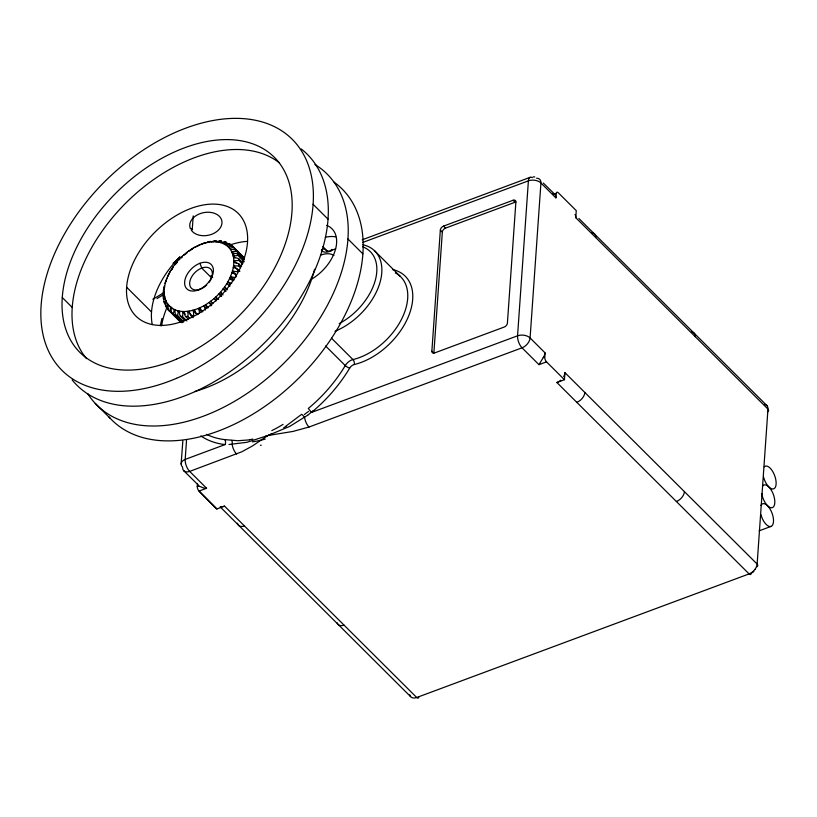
<?xml version="1.0" encoding="UTF-8"?>
<svg xmlns="http://www.w3.org/2000/svg" width="817" height="817" viewBox="0 0 817 817"><rect width="100%" height="100%" fill="white"/><g stroke="black" fill="none" stroke-linecap="round" stroke-linejoin="round"><path stroke-width="1.23" d="M193.21 215.892L192.24 229.771A15.911 11.356 -11.1 0 1 191.188 228.556M182.834 440.996L181.119 464.005M186.572 439.587L185.183 459.409A9.058 5.678 4 0 0 182.61 467.171M418.815 697.248A3.625 1.654 69.6 0 1 416.721 697.514L224.532 506.121L216.658 509.042L199.021 491.088A3.625 1.654 70.1 0 1 197.254 486.278L197.408 484.164M431.866 351.208L440.343 230.047A3.625 2.288 -45.1 0 1 443.56 226.105L513.056 200.267A3.625 2.288 -45.1 0 1 515.884 201.962L507.408 323.113A3.625 2.288 -45.1 0 1 504.191 327.055L434.695 352.903A3.625 2.288 -45.1 0 1 431.866 351.208L433.858 353.189L442.334 232.028A3.625 2.288 -45.1 0 1 445.551 228.096L515.047 202.248A3.625 2.288 -45.1 0 1 515.925 202.044M751.283 573.074A3.625 1.654 69.6 0 1 749.087 573.912L556.898 382.519L564.455 379.711L546.522 361.86A3.625 1.654 69.6 0 1 544.735 357.06L545.031 352.832L530.09 337.962A9.058 5.678 4 0 0 517.559 335.807L311.512 412.432L308.305 408.469A108.722 68.638 -45.1 0 0 345.254 365.567A9.058 5.719 -45.1 0 1 352.954 359.572A54.361 34.324 -45.1 0 0 401.167 319.947A54.361 34.324 -45.1 0 0 397.47 274.144L395.326 272.949M536.606 178.218A9.058 5.719 -45.1 0 1 540.925 182.988L555.866 197.867L556.163 193.639A3.625 1.654 69.6 0 1 558.348 192.802L576.271 210.653L575.781 217.7L767.97 409.092L757.134 564.057A3.625 2.267 4 0 1 756.91 566.753M564.455 379.711L564.945 372.664L757.134 564.057A9.058 5.719 -45.1 0 1 749.087 573.912L416.721 697.514A9.058 5.719 -45.1 0 1 409.746 694.767M167.996 275.942L168.292 275.063M160.255 325.85L161.96 318.436M170.202 271.387L169.18 273.807A45.303 28.595 -45.1 0 0 168.067 275.952M166.065 280.639L165.626 281.753M166.964 278.209L166.372 279.751A45.303 28.595 -45.1 0 0 165.555 281.906M165.769 281.405L165.8 281.334A9.457 0.613 -74.6 0 0 164.911 283.376M545.031 352.832A9.058 5.719 -45.1 0 1 543.223 357.621L539.006 364.627M307.58 415.261L289.851 426.341L268.037 435.461M285.991 426.076L301.657 414.301A3.625 0.929 47.7 0 1 304.598 417.467A9.058 4.136 69.6 0 0 308.989 427.036L522.043 347.817A9.058 5.719 -45.1 0 0 530.09 337.962L540.925 182.988A9.058 5.678 4 0 0 528.395 180.843L362.85 242.404M157.017 298.593L163.788 294.406M271.887 433.745L268.844 435.104M196.499 246.571L194.211 247.52M552.741 193.772L554.651 194.201A9.058 5.719 -45.1 0 1 555.866 197.867M200.849 244.426L202.667 243.711A45.303 28.595 -45.1 0 1 204.812 242.925L203.392 243.517M200.288 244.64L199.665 244.875M197.928 245.631L198.837 245.325A45.303 28.595 -45.1 0 0 196.723 246.458M182.6 467.794A9.058 5.719 -45.1 0 0 189.677 471.409L241.832 451.781L252.484 445.949L267.792 435.553L293.027 431.417L308.989 427.036M205.108 243.017L208.56 241.832A45.303 28.595 -45.1 0 1 210.663 241.372M198.071 290.035L200.267 289.198M362.217 239.8L530.202 177.309M556.163 193.639L554.651 194.201L543.295 183.049M206.599 434.378A108.722 68.638 -45.1 0 0 224.624 439.587A3.625 2.522 -83.3 0 1 225.043 444.581L185.183 459.409A9.058 4.136 69.6 0 0 189.677 471.409L206.599 488.27L199.021 491.088L216.975 508.93M197.254 486.278C200.134 485.461 203.116 488.872 206.527 488.26M543.223 357.621L544.735 357.06M546.522 361.86L538.975 364.668L522.043 347.817A9.058 4.136 69.6 0 1 517.559 335.807L528.395 180.843A9.058 4.136 69.6 0 1 532.378 177.606M759.146 530.825L771.085 526.393A12.081 5.525 69.6 0 0 771.054 510.86A12.081 5.525 69.6 0 0 760.923 505.478M265.402 436.309L267.537 435.635L246.948 442.293L228.964 444.489M249.41 439.893L237.859 440.72L224.624 439.587M533.174 176.87L534.778 176.952M198.766 485.717L198.817 485.768A9.058 5.719 -45.1 0 1 197.785 484.134M183.58 470.572L197.173 483.97M767.04 405.732L578.896 218.496M513.056 200.267L515.047 202.248M443.56 226.105L445.551 228.096M440.343 230.047L442.334 232.028M374.452 250.666L400.34 276.442M313.074 204.27L328.005 219.14M347.93 238.972L362.86 253.852M327.454 251.462L325.666 249.685A108.722 68.638 -45.1 0 0 322.889 246.56M331.528 338.228L352.954 359.572A3.625 1.961 76.5 0 1 354.323 364.505A5.433 3.431 -45.1 0 0 349.696 368.099A112.348 70.926 -45.1 0 1 311.512 412.432M244.508 258.06L232.569 246.142A45.303 28.595 -45.1 0 1 233.713 247.306M238.421 252.412L230.323 244.354A45.303 28.595 -45.1 0 0 228.913 243.486L231.609 246.172M240.218 254.21L243.823 257.784M244.446 258.56L235.449 249.604A45.303 28.595 -45.1 0 1 236.287 251.044L244.385 259.101M236.113 250.645L237.91 252.443M228.025 244.028L226.227 242.24A45.303 28.595 -45.1 0 0 224.573 241.689L226.37 243.486M243.772 260.041L237.481 253.781A45.303 28.595 -45.1 0 1 237.992 255.445L244.293 261.716M243.109 263.043L238.615 258.56A45.303 28.595 -45.1 0 1 238.789 260.429L242.394 264.014M231.783 251.871L233.539 253.627M232.324 253.127L234.081 254.873M325.615 346.01L345.254 365.567A3.625 1.042 30.8 0 0 349.696 368.099M233.223 256.017L234.979 257.774M241.515 266.526L238.819 263.84A45.303 28.595 -45.1 0 1 238.656 265.852L240.464 267.649M233.815 260.674L236.45 263.299M233.284 267.537A9.253 7.537 19.5 0 1 238.043 269.539L239.892 271.275M233.56 265.719L238.83 270.968M232.447 271.04L235.96 274.543M230.517 276.493L234.03 279.996M229.73 278.229L231.497 279.986M227.8 281.957L230.445 284.582M227.024 289.902L224.389 287.278A9.457 9.161 12.5 0 0 227.483 288.85M210.949 275.717L212.706 277.463M223.164 288.922L225.798 291.546M211.634 277.913L201.738 268.068L199.951 263.268M222.98 294.978L220.345 292.343A9.457 9.344 -3.8 0 0 222.653 293.977M221.581 296.51L218.946 293.885A9.253 9.201 -26.6 0 1 221.019 296.285M217.536 298.777L215.78 297.031A9.457 9.406 -48.1 0 0 218.558 299.359M215.994 300.166L214.238 298.409A9.253 9.171 -81.2 0 1 216.045 301.024M211.787 305.037L209.152 302.413A9.253 9.028 77.3 0 1 210.929 305.977M205.527 304.782L208.161 307.406M206.446 308.397L203.811 305.772A9.253 8.762 70.9 0 1 205.312 310.092M201.87 311.92L198.357 308.418A9.253 8.374 69.2 0 1 199.44 313.33M192.914 310.276L197.316 314.657M192.026 315.689L187.634 311.318A9.253 7.312 70.9 0 1 187.839 316.455L189.534 318.201M193.149 317.68L191.341 315.893A45.303 28.595 -45.1 0 0 193.445 315.423M185.255 314.116L182.62 311.491A9.253 6.648 72.9 0 1 182.457 316.526M188.441 319.222L185.735 316.526A45.303 28.595 -45.1 0 0 187.736 316.404M179.771 312.564L178.014 310.817A9.253 5.933 75.4 0 1 177.534 315.668M165.014 298.624L163.216 296.837A45.303 28.595 -45.1 0 0 163.4 298.695M186.858 320.928L182.354 316.455A45.303 28.595 -45.1 0 1 180.506 316.24L185.01 320.713M170.334 306.528L172.091 308.285M168.496 304.955L172.213 308.724M165.81 303.607L164.013 301.81A45.303 28.595 -45.1 0 0 164.523 303.485L166.331 305.272M183.733 321.837L177.432 315.566A45.303 28.595 -45.1 0 1 175.788 315.025L182.977 322.184M168.414 308.908L165.718 306.222A45.303 28.595 -45.1 0 0 166.556 307.662L168.353 309.449M182.089 322.735L173.092 313.779A45.303 28.595 -45.1 0 1 171.682 312.911L180.669 321.867M170.15 311.236L176.452 317.507M180.23 321.867L168.292 309.949A45.303 28.595 -45.1 0 0 169.436 311.114M126.635 287.216L151.523 312.012M62.286 297.531L72.243 307.447M220.161 506.867L410.594 696.635M95.242 403.414L110.183 418.294M238.094 269.487A45.303 28.595 -45.1 0 1 237.604 271.601M235.919 276.789A45.303 28.595 -45.1 0 0 236.45 275.349A9.253 8.088 20.5 0 0 231.895 272.888M198.623 313.82A45.303 28.595 -45.1 0 1 197.193 314.331M163.186 293.415A45.303 28.595 -45.1 0 1 163.349 291.403M163.911 287.778A45.303 28.595 -45.1 0 1 164.411 285.664M171.386 270.07A45.303 28.595 -45.1 0 1 172.775 267.976M175.441 264.402A45.303 28.595 -45.1 0 1 177.075 262.42M181.333 257.855A45.303 28.595 -45.1 0 1 181.956 257.253M185.316 254.24A45.303 28.595 -45.1 0 1 186.633 253.147M190.902 249.992A45.303 28.595 -45.1 0 1 192.291 249.073M214.268 240.852A45.303 28.595 -45.1 0 1 216.27 240.729M219.65 240.811A45.303 28.595 -45.1 0 1 221.499 241.025M215.933 241.822A9.253 1.614 -6.6 0 1 219.916 240.923M221.111 241.015A9.457 1.981 -5.3 0 1 218.078 242.067M211.225 241.883A9.253 0.95 -11.5 0 1 214.8 240.892M215.749 240.79A9.457 1.287 -10.1 0 1 213.043 241.761M209.724 241.587A9.457 0.674 -15.1 0 1 207.304 242.465M190.075 250.615A9.253 0.766 -34.4 0 1 188.901 250.87M192.986 248.205A9.457 0.603 -32.3 0 1 191.903 249.256M184.765 254.751A9.253 0.909 -40.7 0 1 183.958 254.741M187.41 251.942A9.457 0.797 -38.5 0 1 186.419 253.25M179.73 259.53A9.253 0.94 -47.1 0 1 179.362 259.122M182.201 256.313A9.457 0.858 -44.8 0 1 181.394 257.6M177.36 261.399A9.457 0.807 -51.1 0 1 176.166 263.36M175.073 264.779A9.253 0.837 -53.5 0 1 175.267 263.86M173.112 266.781A9.457 0.623 -57.3 0 1 171.999 268.875M171.417 269.671A9.253 0.613 -59.7 0 1 171.825 268.711M164.523 286.981A9.253 0.725 -76.8 0 1 163.931 287.85M164.186 291.659A9.253 1.348 -81.8 0 1 163.165 293.62M163.318 290.464A9.457 1.215 -79.7 0 1 164.554 286.859M164.595 296.224A9.253 2.053 -86.5 0 1 163.39 298.92M163.043 296.357A9.457 1.9 -84.4 0 1 164.197 292.108M165.8 300.411A9.253 2.798 89.2 0 1 164.554 303.689M163.778 301.565A9.457 2.645 -88.8 0 1 164.728 296.898M167.812 304.057A9.253 3.585 85.2 0 1 166.607 307.846M165.473 306.12A9.457 3.421 87.2 0 1 166.127 301.156M170.59 307.069A9.253 4.381 81.6 0 1 169.507 311.277M168.057 309.939A9.457 4.228 83.5 0 1 168.353 304.772M174.052 309.347A9.253 5.168 78.3 0 1 173.173 313.902M171.447 312.952A9.457 5.035 80.1 0 1 171.345 307.672M175.573 315.107A9.457 5.811 77.2 0 1 175.022 309.796M180.332 316.342A9.457 6.556 74.6 0 1 179.301 311.093M185.592 316.649A9.457 7.251 72.5 0 1 184.06 311.522M192.965 310.266A9.253 7.894 69.5 0 1 193.547 315.454M191.229 316.005A9.457 7.864 71 0 1 189.187 311.083M197.101 314.433A9.457 8.395 70.5 0 1 194.569 309.796M202.82 311.767A9.457 8.824 71.6 0 1 200.053 307.672M207.927 307.938A9.457 9.14 76.3 0 1 205.506 304.792M212.9 303.567A9.457 9.334 -89.2 0 1 210.796 301.207M223.123 288.993A9.253 9.099 7.2 0 1 225.604 291.26M226.748 283.754A9.253 8.875 17.3 0 1 229.924 286.256M231.701 283.295A9.457 8.864 17.8 0 1 227.872 281.865M229.689 278.342A9.253 8.538 20.2 0 1 233.294 280.639M235.633 277.433A9.457 8.446 19.2 0 1 230.578 276.371M237.573 271.499A9.457 7.925 18.8 0 1 232.498 270.897M233.836 262.4A9.253 6.914 17.7 0 1 238.758 263.911M238.615 265.75A9.457 7.322 17.4 0 1 233.591 265.556M233.55 257.61A9.253 6.209 15.3 0 1 238.554 258.652M238.717 260.317A9.457 6.638 15.4 0 1 233.825 260.49M232.406 253.29A9.253 5.464 12.6 0 1 237.43 253.883M237.88 255.333A9.457 5.893 12.9 0 1 233.192 255.813M230.465 249.553A9.253 4.677 9.4 0 1 235.419 249.726M236.133 250.931A9.457 5.116 10 0 1 231.701 251.667M227.759 246.468A9.253 3.881 6 0 1 232.569 246.285M233.509 247.214A9.457 4.31 6.7 0 1 229.383 248.123M224.369 244.12A9.253 3.094 2.1 0 1 228.964 243.629M230.077 244.283A9.457 3.513 3 0 1 226.299 245.304M225.911 242.189A9.457 2.727 -1 0 1 222.51 243.262M220.386 242.567A9.253 2.328 -2 0 1 224.706 241.832M206.64 285.113A13.593 8.579 -45.1 0 1 189.697 284.459A13.593 8.579 -45.1 0 1 204.72 267.322A13.593 8.579 -45.1 0 1 209.244 282.151M86.49 358.622A137.726 86.939 -45.1 0 1 124.807 204.056A137.726 86.939 -45.1 0 1 279.608 163.043M301.238 148.949A163.094 102.962 -45.1 0 1 265.351 341.996A163.094 102.962 -45.1 0 1 72.141 379.905M334.082 182.14A163.094 102.962 -45.1 0 1 302.974 373.869A163.094 102.962 -45.1 0 1 108.61 416.547M314.913 164.462A163.094 102.962 -45.1 0 1 285.266 361.829A163.094 102.962 -45.1 0 1 87.654 393.569M326.718 225.38A36.244 22.876 -45.1 0 1 335.47 249.481A36.244 22.876 -45.1 0 1 311.645 279.128M314.576 269.283A126.849 80.076 -45.1 0 1 194.538 391.588M325.278 237.287A36.244 22.876 -45.1 0 1 335.644 236.807M191.331 230.159A16.197 11.561 -11.2 0 0 211.634 234.326A16.197 11.561 -11.2 0 0 221.284 219.068A16.228 11.561 -10.7 0 0 201.094 213.298A16.228 11.561 -10.7 0 0 190.432 228.791M152.289 324.625A72.488 45.762 -45.1 0 1 179.954 256.834A121.069 76.43 -45.1 0 1 173.061 263.35M164.237 292.272A121.069 76.43 -45.1 0 1 152.81 299.236M229.516 245.151A72.488 45.762 -45.1 0 1 246.652 241.413M691.448 331.947A9.058 5.719 -45.1 0 1 695.277 336.696M684.442 491.671A9.058 5.719 -45.1 0 1 676.394 501.526M344.028 625.117A9.058 5.719 -45.1 0 1 337.155 622.83M764.62 404.395A9.058 5.719 -45.1 0 1 767.97 409.092A3.625 2.267 4 0 1 767.572 411.901M755.531 569.163A5.433 3.431 -45.1 0 1 755.357 569.51M753.887 571.4A5.433 3.431 -45.1 0 1 751.957 572.778M591.865 232.774A9.058 5.719 -45.1 0 1 595.695 237.533M584.86 392.497A9.058 5.719 -45.1 0 1 576.812 402.352M244.446 525.954A9.058 5.719 -45.1 0 1 237.461 523.217M224.532 506.121A9.058 5.719 -45.1 0 1 220.815 506.581M564.945 372.664A9.058 5.719 -45.1 0 1 563.689 376.566M560.738 380.171A9.058 5.719 -45.1 0 1 556.898 382.519M575.015 214.554A9.058 5.719 -45.1 0 1 575.781 217.7M161.572 325.881A81.547 51.481 -45.1 0 1 166.842 307.682M320.764 255.078A22.651 14.297 -45.1 0 1 333.979 255.415M362.636 246.775A50.736 32.037 -45.1 0 1 374.87 281.763A50.736 32.037 -45.1 0 1 339.178 323.634M321.377 250.564A12.684 8.007 -45.1 0 0 331.161 250.768A50.736 32.037 -45.1 0 1 335.603 248.746M331.161 250.768A3.625 1.317 63.4 0 1 332.192 249.583M362.871 244.753A54.361 34.324 -45.1 0 1 379.476 284.193A54.361 34.324 -45.1 0 1 334.99 331.242M330.252 251.033A9.058 5.719 -45.1 0 1 325.666 249.685A3.625 2.808 -39 0 0 321.53 249.736M225.043 444.581A112.348 70.926 -45.1 0 1 200.819 435.921M260.378 445.275A72.693 0.572 -1.7 0 1 261.226 445.245M231.548 440.373A3.625 2.104 -84.1 0 1 232.151 444.417A9.058 4.136 69.6 0 0 236.542 453.976M252.882 439.117A107.395 72.488 -43.3 0 1 249.461 439.679M265.239 439.056A109.039 76.778 -46.6 0 1 252.341 441.874M283.111 424.37A108.978 67.893 -49.2 0 1 271.806 430.61M286.032 426.3A107.497 68.608 -50.4 0 1 283.693 427.73M307.846 415.22A58.977 13.164 -39 0 1 312.788 410.951M392.517 269.528A57.987 36.612 -45.1 0 1 408.684 315.862A57.987 36.612 -45.1 0 1 354.323 364.505M304.353 414.525A72.693 23.622 -30.8 0 1 308.673 411.349M764.283 466.834A12.081 5.525 69.6 0 1 774.332 474.769A12.081 5.525 69.6 0 1 773.342 488.934A12.081 5.525 69.6 0 1 763.558 477.118M762.567 486.105A12.081 5.525 69.6 0 1 773.015 493.55A12.081 5.525 69.6 0 1 771.462 507.776A12.081 5.525 69.6 0 1 761.75 493.601M771.074 526.393A12.081 5.525 69.6 0 1 760.933 514.679M199.511 307.917A41.677 26.307 -45.1 0 0 228.913 247.622A41.677 26.307 -45.1 0 0 168.608 274.4A41.677 26.307 -45.1 0 0 199.511 307.917M199.481 289.453A17.218 10.866 -45.1 0 0 211.225 264.514A17.218 10.866 -45.1 0 0 186.327 275.972A17.218 10.866 -45.1 0 0 199.481 289.453M176.615 359.102A137.726 86.939 -45.1 0 0 276.994 160.142A137.726 86.939 -45.1 0 0 77.697 245.243A137.726 86.939 -45.1 0 0 176.615 359.102M176.523 378.312A163.094 102.962 -45.1 0 0 295.397 142.699A163.094 102.962 -45.1 0 0 59.386 243.476A163.094 102.962 -45.1 0 0 176.523 378.312M186.807 319.631A72.488 45.762 -45.1 0 0 239.636 214.912A72.488 45.762 -45.1 0 0 134.744 259.704A72.488 45.762 -45.1 0 0 186.807 319.631"/></g></svg>
